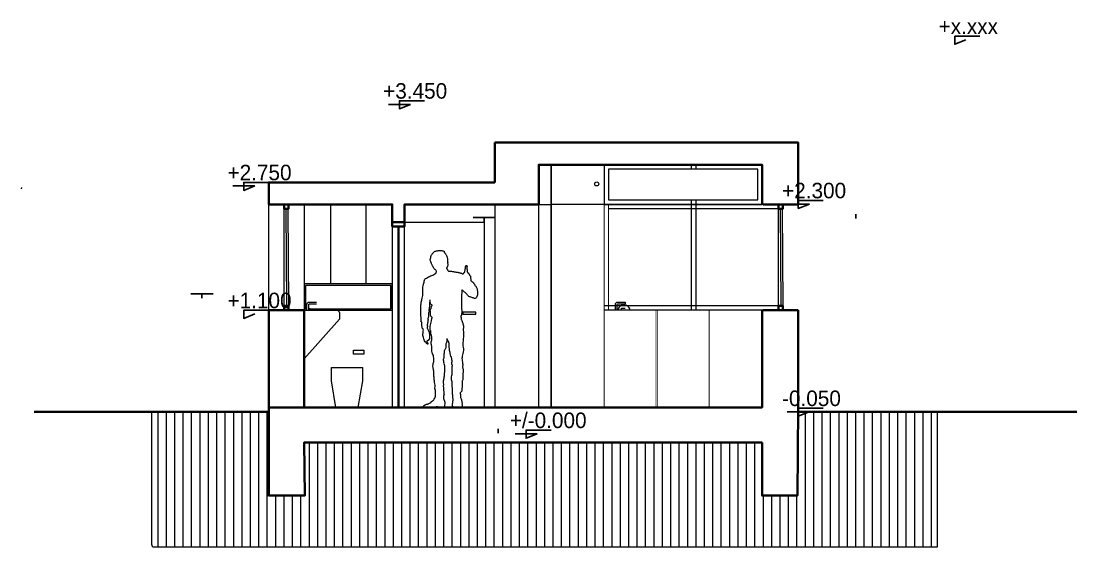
# Model space of a CAD drawing. Header units: millimetres. Extents: x 73928 to 2153837, y -1290744 to 80690.
# Drawn here: x 76430 to 88392, y 63275 to 69234 of the extents above; entities that cross this region are included whole.
import ezdxf

# ---------------------------------------------------------------- set-up
doc = ezdxf.new("R2010")
doc.units = ezdxf.units.MM
for name, color, linetype, lineweight in [('Hatch', 26, 'Continuous', 9), ('medium', 4, 'Continuous', 20), ('thick', 1, 'Continuous', 40), ('thin', 3, 'Continuous', 9)]:
    doc.layers.add(name, color=color, linetype=linetype, lineweight=lineweight)
doc.layers.add('Helper', color=7, linetype='Continuous')
doc.layers.add('Inner', color=7, linetype='Continuous', lineweight=9, true_color=0x5200ff)
doc.layers.add('Outer', color=7, linetype='Continuous', lineweight=20, true_color=0x3a0d04)

msp = doc.modelspace()

# ---------------------------------------------------------------- hatches: boundary and pattern name
at = {"layer": 'Hatch'}
h = msp.add_hatch(dxfattribs=at)
h.set_pattern_fill('ANSI31', color=256, scale=30, angle=45)
h.set_pattern_definition([(90, (-80324.26, 35829.285), (-95.25, 0), [])])
h.paths.add_polyline_path([(86813.4, 64806.5), (85235.2, 64806.5), (85225.7, 63856.5), (84825.7, 63856.5), (84825.7, 64456.5), (79635.7, 64456.5), (79643.1, 63856.6), (79235.7, 63856.6), (79235.7, 64806.5), (77907.3, 64806.5), (77907.3, 63305, 0.4142136), (77937.3, 63275), (86813.4, 63275)])

# ---------------------------------------------------------------- linework, layer by layer
for points in [[(77907.3, 64806.5), (79235.7, 64806.5)], [(85235.7, 64806.5), (86813.4, 64806.5)]]:
    msp.add_lwpolyline(points, dxfattribs=at)
msp.add_lwpolyline([(77907.3, 64806.5), (77907.3, 63305, 0.4142136), (77937.3, 63275), (86813.4, 63275), (86813.4, 64806.5)], format="xyb", dxfattribs=at)
at = {"layer": 'Helper'}
for points in [[(87133.7, 69021.6), (87008.7, 68971.6), (87008.8, 69062.7), (87291.6, 69062.7)], [(80841.1, 68290.2), (80716.1, 68240.2), (80716.1, 68331.3), (80998.9, 68331.3)], [(80591.1, 68290.2), (80841.1, 68290.2)], [(80716.1, 68290.2), (80716.1, 68240.2)], [(78827.9, 67365.3), (79077.9, 67365.3)], [(79077.9, 67365.3), (78952.9, 67315.3), (78952.9, 67406.5), (79235.7, 67406.5)], [(78952.9, 67365.3), (78952.9, 67315.3)], [(85110.7, 67160.9), (85360.7, 67160.9)], [(85360.7, 67160.9), (85235.7, 67110.9), (85235.7, 67202), (85518.6, 67202)], [(81550.7, 67006.5), (81800.7, 67006.5)], [(81675.7, 67006.5), (81675.7, 66956.5)], [(85886.9, 67045.3), (85886.9, 66995.3)], [(78354.4, 66144.7), (78604.4, 66144.7)], [(78479.4, 66144.7), (78479.4, 66094.7)], [(79077.9, 65915.3), (78952.9, 65865.3), (78952.9, 65956.5), (79235.7, 65956.5)], [(85360.2, 64806.5), (85235.2, 64756.5), (85235.2, 64847.6), (85518.1, 64847.6)], [(85110.2, 64806.5), (85360.2, 64806.5)], [(85235.2, 64806.5), (85235.2, 64756.5)], [(81834.5, 64613.7), (81834.5, 64563.7)], [(82276.4, 64557), (82151.4, 64507), (82151.4, 64598.1), (82434.2, 64598.1)], [(82026.4, 64557), (82276.4, 64557)]]:
    msp.add_lwpolyline(points, dxfattribs=at)
at = {"layer": 'Inner'}
msp.add_open_spline([(76433.7, 67347), (76434.2, 67340.5), (76432.9, 67339.2), (76431, 67340.2), (76430.2, 67337.9), (76431.7, 67335.6), (76432.9, 67334.2), (76432, 67331.6)], degree=3, dxfattribs=at)
at = {"layer": 'medium'}
for points in [[(81795.7, 67156.5), (81795.7, 64856.5), (82435.7, 64856.5), (82435.7, 67606.5)], [(84022.7, 67606.5), (84022.7, 67556.5)], [(84072.7, 67606.5), (84072.7, 67556.5)], [(79428.9, 67106.5), (79435.7, 66006.5), (79435.7, 66006.5)], [(79635.7, 67156.5), (79635.7, 66256.5)], [(79935.7, 67156.5), (79935.7, 66256.5)], [(80335.7, 67156.5), (80335.7, 66256.5)], [(82295.7, 67156.5), (82435.7, 67156.5)], [(85010.7, 67156.5), (83035.7, 67156.3)], [(83035.7, 67106.3), (83035.7, 67106.3)], [(85010.7, 67106.5), (83085.7, 67106.3)], [(84022.7, 67206.5), (84022.7, 65956.5)], [(84072.7, 67206.5), (84072.7, 65956.5)], [(85028.9, 67106.5), (85035.7, 66006.5), (85035.7, 66006.5)], [(80635.7, 66906.5), (80635.7, 64856.5), (80775.7, 64856.5), (80775.7, 66906.5)], [(80775.7, 64856.5), (80775.7, 66956.5), (81675.7, 66956.5), (81675.7, 64856.5), (80775.7, 64856.5)], [(79635.7, 65956.5), (80635.7, 65956.5), (80635.7, 66256.5), (79635.7, 66256.5), (79635.7, 65956.5)], [(79689.3, 65974.5), (80617.7, 65974.5), (80617.7, 66238.5), (79653.7, 66238.5), (79653.7, 65974.5), (79668.8, 65974.5)], [(83272.7, 66048.6), (83272.7, 66028)], [(85010.7, 66006.5), (83035.7, 66006.5)], [(85010.7, 65956.5), (83035.7, 65956.5)], [(83231.5, 65960.1), (83231.5, 65981.4), (83272.7, 65981.4)], [(79946.4, 65306.5), (80296.4, 65306.5)], [(79996.4, 64856.5), (79946.4, 65156.5), (79946.4, 65306.5), (80296.4, 65306.5), (80296.4, 65156.5), (80246.4, 64856.5)], [(80635.7, 64856.5), (80775.7, 64856.5)]]:
    msp.add_lwpolyline(points, dxfattribs=at)
for points in [[(82295.7, 67606.5), (82435.7, 67606.5), (82435.7, 64856.5), (82295.7, 64856.5)], [(83035.7, 67156.5), (82435.7, 67156.5), (82435.7, 67606.5), (83035.7, 67606.5)], [(83035.7, 67156.5), (84825.7, 67156.5), (84825.7, 67606.5), (83035.7, 67606.5)], [(83085.7, 67206.5), (84775.7, 67206.5), (84775.7, 67556.5), (83085.7, 67556.5)], [(79235.7, 67156.5), (79635.7, 67156.5), (79635.7, 65956.5), (79235.7, 65956.5)], [(80197.7, 65505.4), (80312.1, 65505.4), (80312.1, 65457.6), (80197.7, 65457.6)]]:
    msp.add_lwpolyline(points, close=True, dxfattribs=at)
at = {"layer": 'medium', "const_width": 10}
for points in [[(82435.7, 67156.5), (83035.7, 67156.5)], [(83035.7, 67156.3), (83035.7, 65956.5)], [(83085.7, 67156.3), (83085.7, 65956.5)], [(82435.7, 65956.5), (82435.7, 64856.5), (83035.7, 64856.5), (83035.7, 65956.5)], [(82435.7, 65956.5), (82435.7, 64856.5), (83035.7, 64856.5), (83035.7, 65956.5)], [(83638, 65956.5), (83038, 65956.5), (83038, 64856.5), (83638, 64856.5), (83638, 65956.5)], [(83638, 65956.5), (83038, 65956.5), (83038, 64856.5), (83638, 64856.5), (83638, 65956.5)], [(84223.4, 65956.5), (83623.4, 65956.5), (83623.4, 64856.5), (84223.4, 64856.5), (84223.4, 65956.5)], [(84825.7, 65956.5), (84225.7, 65956.5), (84225.7, 64856.5), (84825.7, 64856.5), (84825.7, 65956.5)]]:
    msp.add_lwpolyline(points, dxfattribs=at)
at = {"layer": 'medium'}
for points in [[(79668.8, 65960.1), (79668.8, 66023.6, -0.4142136), (79693.8, 66048.6), (79777.1, 66048.6)], [(79689.3, 65960.1), (79689.3, 66023.6, -0.4142136), (79693.8, 66028), (79777.1, 66028)], [(83164.3, 65960.1), (83164.3, 66023.6, -0.4142136), (83189.3, 66048.6), (83272.7, 66048.6)], [(83184.9, 65960.1), (83184.9, 66023.6, -0.4142136), (83189.3, 66028), (83272.7, 66028)], [(79635.7, 65956.5), (80005.7, 65956.5, -0.4142136), (80035.7, 65926.5), (80035.7, 65856.5), (79635.7, 65406.5)]]:
    msp.add_lwpolyline(points, format="xyb", dxfattribs=at)
msp.add_circle((82952.1, 67388.4), 23.1, dxfattribs=at)
for centre, radius, end in [((79690.4, 65956.5), 20.5, 93.06213), ((83261, 65950.3), 69.6, 174.94861)]:
    msp.add_arc(centre, radius, 5.05139, end, dxfattribs=at)
at = {"layer": 'Outer'}
msp.add_open_spline([(81124.7, 64983), (81124.6, 64975.4), (81122.3, 64969.7), (81111.3, 64955.9), (81110.1, 64949.1), (81101.8, 64934.3), (81096.3, 64931.5), (81087, 64926), (81076, 64917.3), (81074.9, 64911.8), (81069.9, 64910), (81058.6, 64904.3), (81043, 64895.9), (81035.5, 64893.5), (81030.6, 64895.2), (81016.3, 64888.9), (81008.3, 64883.7), (81001.2, 64880.3), (80998.9, 64879.4), (80990.9, 64876.1), (80990.9, 64872.8), (80991.5, 64871), (80991.6, 64870.6), (80988.6, 64870.5), (80984.1, 64865.4), (80985.9, 64856.5), (80998.9, 64856.6), (81012.5, 64856), (81036.9, 64856.3), (81056.8, 64856.3), (81109.5, 64856.3), (81129.6, 64855.6), (81132.9, 64862.1), (81141.9, 64863.2), (81152.7, 64865.7), (81153.8, 64856.3), (81165.6, 64856.3), (81178.9, 64856.3), (81201.3, 64856.3), (81221.9, 64856.3), (81225.8, 64856.2), (81234, 64859), (81223.8, 64873.2), (81230.9, 64897.1), (81231, 64897.1), (81231.1, 64897.6), (81231.5, 64899.4), (81231.3, 64904.6), (81230, 64915.2), (81226, 64928.9), (81220.7, 64941.3), (81216.5, 64956.3), (81216.2, 64964.6), (81213.9, 64972.5), (81213.9, 64976.3), (81216.7, 64983.1), (81212.9, 64990.2), (81220, 64991.6), (81221.3, 64999.3), (81221.6, 65001.4), (81222.3, 65007.8), (81219.4, 65016.3), (81218.7, 65036), (81212.6, 65078.4), (81214.9, 65119.6), (81213.5, 65128.2), (81213.8, 65146.2), (81213.5, 65162.1), (81218.5, 65183), (81223.7, 65211), (81223.3, 65235.1), (81228.2, 65282.1), (81229.4, 65298), (81227, 65310), (81228.7, 65319.7), (81226.5, 65331.1), (81220.6, 65344.5), (81222, 65356), (81220.4, 65359.3), (81216, 65365.3), (81217.1, 65371.4), (81217.6, 65384), (81211.6, 65390.1), (81212.7, 65396.7), (81220.4, 65413.7), (81219.8, 65441.7), (81222.2, 65474.6), (81221.4, 65487.6), (81224.7, 65498.4), (81230.5, 65508.9), (81237.8, 65519.3), (81244.9, 65544.2), (81243.1, 65556.1), (81240.6, 65568), (81243.4, 65577.7), (81248.4, 65586.3), (81252.6, 65604), (81252.6, 65621.2), (81252.6, 65630), (81255.5, 65636.1), (81258.4, 65625.9), (81266.7, 65613.1), (81276.5, 65591.7), (81280.9, 65567), (81279.8, 65541.2), (81284.2, 65496.3), (81291.3, 65479.3), (81292.4, 65451.9), (81306.7, 65423.9), (81311.7, 65394.2), (81313.3, 65375), (81307.8, 65354.7), (81311.1, 65340.4), (81318.8, 65332.7), (81316.1, 65329.9), (81313.3, 65314), (81314.9, 65297.3), (81311.6, 65286.9), (81314.9, 65281.4), (81314.4, 65268.7), (81312.7, 65253.4), (81313.8, 65239.1), (81312.7, 65221), (81301.8, 65182), (81312.7, 65155.6), (81312.7, 65135.3), (81312.7, 65110.6), (81317.5, 65072), (81319.2, 65055.6), (81315.3, 65034.7), (81318.1, 65024.3), (81317.5, 65014.4), (81318.1, 65000.6), (81319.2, 65000.1), (81323.6, 64997.9), (81320.3, 64978.1), (81320.3, 64973.2), (81322.5, 64959.5), (81327.4, 64949.6), (81321.4, 64923.4), (81320.3, 64908.5), (81317.5, 64895.4), (81314.8, 64876.7), (81320.3, 64864.6), (81321.9, 64861.3), (81326.2, 64856.3), (81340.6, 64856.3), (81362.5, 64856.3), (81393.3, 64856.3), (81420.5, 64856.3), (81426.6, 64865.1), (81426.6, 64884.5), (81424.8, 64894.3), (81425.9, 64907.6), (81424.8, 64919.5), (81420.1, 64932.5), (81416.9, 64953.3), (81406.4, 64965.1), (81411.1, 64984.2), (81408.5, 64991.7), (81407.8, 64998.1), (81407.3, 65006.6), (81405, 65013.7), (81404, 65016.6), (81403.7, 65021.8), (81414.7, 65031.1), (81423.4, 65040.5), (81424, 65050.3), (81424, 65065.7), (81425.6, 65081.7), (81427.3, 65097), (81428.9, 65117.9), (81428.9, 65137.1), (81428.4, 65144.3), (81426.2, 65155.8), (81433.9, 65165.1), (81436.1, 65191.5), (81435.5, 65220), (81437.8, 65264), (81437.8, 65276.9), (81441.1, 65285.1), (81435.7, 65293.9), (81431.7, 65312.2), (81433, 65331.2), (81434.4, 65344.7), (81431, 65356.2), (81428.3, 65382.7), (81422.8, 65409.1), (81428.3, 65436.9), (81434.4, 65467.4), (81443.9, 65501.3), (81437.8, 65538.6), (81434.4, 65566.4), (81440.3, 65647.9), (81443.8, 65659.5), (81443.4, 65671.1), (81444.7, 65699.6), (81442.5, 65710.2), (81439.4, 65725.8), (81434.5, 65740.5), (81444.7, 65755.2), (81443.8, 65770.7), (81438.5, 65789), (81427.8, 65832.1), (81419.9, 65848.2), (81414.8, 65854.7), (81418.4, 65859), (81413.4, 65875.6), (81412.3, 65883.5), (81412.3, 65890.4), (81417.3, 65894.7), (81420.9, 65904.1), (81418.1, 65913.1), (81418.8, 65918.1), (81426.7, 65923.5), (81424.2, 65936.5), (81423.5, 65954.9), (81420.2, 65969.3), (81417.7, 65986.2), (81420.9, 65999.5), (81417.9, 66032.5), (81420, 66047.2), (81418.6, 66062.4), (81419.3, 66095.2), (81417.5, 66116.8), (81424.3, 66158.2), (81424.3, 66168.7), (81424, 66179.8), (81425.4, 66192.1), (81438.8, 66178.8), (81452.8, 66162.9), (81467.9, 66150.3), (81482.4, 66132.6), (81495.3, 66121.1), (81502.2, 66109.2), (81514.8, 66108.5), (81536.4, 66100.9), (81551.9, 66096.2), (81567.8, 66090.8), (81583.2, 66090.8), (81588.7, 66100.2), (81598.7, 66122.2), (81600.2, 66143.2), (81603.8, 66152.9), (81601.7, 66162.8), (81599.1, 66176.5), (81598.1, 66191), (81594.3, 66206.8), (81585.8, 66223.6), (81575.7, 66234.9), (81569, 66247.5), (81566.4, 66251.2), (81562.2, 66255.3), (81555.5, 66263), (81555.5, 66267.7), (81551.9, 66273.6), (81547.6, 66277), (81540.5, 66279.6), (81530.1, 66287.8), (81526.4, 66291.9), (81524.5, 66292.2), (81523.6, 66293.6), (81524, 66298.9), (81525.4, 66308.6), (81522.6, 66319.2), (81520.7, 66330), (81522.5, 66336.2), (81521.9, 66343.5), (81518.4, 66348.3), (81513.2, 66352.3), (81510.3, 66356.2), (81507.7, 66357.7), (81507.8, 66363.6), (81504.5, 66367.2), (81503.6, 66370.8), (81499.3, 66376.2), (81494.9, 66378.5), (81491.2, 66381.9), (81489.7, 66387.8), (81482.6, 66392.1), (81482.1, 66395.5), (81484.2, 66402.3), (81483.8, 66408.4), (81482, 66417.1), (81482, 66425.8), (81479.5, 66431.8), (81480.3, 66438.2), (81481, 66444.5), (81482.9, 66450.4), (81481.8, 66456.9), (81481.7, 66461.6), (81481.2, 66464.7), (81477.8, 66466.4), (81474.8, 66464.5), (81468.8, 66462.7), (81467.6, 66456.2), (81466, 66447.5), (81464.5, 66435.2), (81462.6, 66424.4), (81460.9, 66417.2), (81458.7, 66403.3), (81458.3, 66400.3), (81459.8, 66395.7), (81457.7, 66392.3), (81454.1, 66387.9), (81449.1, 66382.5), (81445.9, 66377.4), (81443.2, 66374.9), (81438.1, 66372.4), (81436.9, 66368.4), (81432.5, 66366.7), (81431.8, 66370.4), (81426.5, 66371.8), (81419.8, 66376.1), (81409.1, 66378), (81401.4, 66381.1), (81386.3, 66386.1), (81377.1, 66386.9), (81368.3, 66386.8), (81353.5, 66390.6), (81341.2, 66393), (81330.3, 66394.6), (81316.4, 66395.6), (81308.9, 66399.7), (81292.4, 66402), (81285.1, 66400.1), (81276.8, 66398.9), (81275.1, 66398.4), (81271.3, 66400.4), (81264.6, 66407.9), (81259.2, 66421.1), (81257.2, 66424.9), (81253.7, 66426.7), (81249.9, 66428.4), (81248.9, 66432.6), (81252.6, 66437.6), (81256.2, 66444.1), (81260.6, 66452.5), (81263.7, 66463), (81264.3, 66474), (81262.3, 66491.4), (81263.5, 66498.8), (81262.7, 66506.5), (81262, 66514.9), (81259.9, 66530.1), (81260.7, 66539.7), (81259.2, 66548.1), (81254.8, 66568.3), (81245.8, 66584.3), (81237.9, 66595.7), (81233.5, 66605.3), (81230.9, 66608.8), (81221.9, 66612.3), (81223, 66615.6), (81225.4, 66621.4), (81219.5, 66630.1), (81208.2, 66627.5), (81199.4, 66633.6), (81184.2, 66636), (81169.6, 66636), (81153.9, 66634.8), (81138.4, 66629.3), (81119.4, 66624.9), (81108.9, 66621.4), (81107.2, 66612.3), (81096.4, 66609.7), (81092, 66602.7), (81079.4, 66583.2), (81073.8, 66570.9), (81073.8, 66567.7), (81071.1, 66559), (81070.5, 66545.5), (81063.2, 66533.3), (81068.5, 66518.1), (81073.8, 66502.9), (81078.1, 66491.8), (81085.3, 66474.6), (81086.7, 66467.3), (81094.6, 66456.8), (81098.4, 66447.2), (81104.2, 66438.1), (81109.2, 66426.5), (81118.8, 66420.6), (81125.5, 66414.5), (81130.8, 66411.1), (81135.6, 66399.4), (81134.8, 66393.8), (81132.7, 66386.2), (81132.1, 66378.9), (81126.2, 66374.5), (81110, 66362.1), (81082.3, 66348.7), (81057.2, 66342), (81033, 66326.1), (81011.2, 66316.1), (81000.3, 66305.2), (80990.3, 66248.3), (80981.1, 66219.9), (80979.7, 66190.1), (80984.6, 66154.5), (80975.7, 66091.8), (80962.4, 66047.7), (80961, 66008.2), (80958.5, 65994.2), (80958.8, 65968.9), (80959.6, 65945.2), (80959.2, 65920.3), (80958.1, 65903.7), (80958.1, 65885.7), (80964.6, 65869.5), (80963.5, 65852.9), (80962.1, 65838.5), (80958.1, 65829.1), (80968.9, 65826.2), (80968.9, 65818.7), (80968.6, 65793.2), (80970.8, 65774.8), (80974.4, 65760.4), (80970.8, 65755.4), (80977.3, 65750.3), (80982, 65747.8), (80985.2, 65742.8), (80988.1, 65732.3), (80986.3, 65711.4), (80981.3, 65688.7), (80979.1, 65676.5), (80985.2, 65663.5), (80992.4, 65631.1), (80999.6, 65613.1), (81019.8, 65587.8), (81030.6, 65573.4), (81036, 65569.5), (81040.3, 65578.1), (81036, 65587.5), (81029.5, 65597.9), (81025.2, 65607.6), (81034.2, 65609.8), (81046.1, 65614.5), (81045.8, 65622.8), (81048.6, 65623.9), (81057.3, 65628.2), (81057.3, 65639.7), (81055.8, 65658.8), (81055.5, 65670.7), (81056.9, 65688.7), (81053.3, 65713.6), (81041.4, 65735.3), (81032.6, 65747.5), (81030.5, 65760), (81030, 65763.8), (81033.2, 65769.7), (81034, 65780.3), (81028.8, 65789.7), (81032.8, 65794.8), (81035.3, 65805.2), (81035.6, 65814.6), (81037.8, 65818.2), (81039.2, 65830.4), (81038.9, 65838.3), (81041.4, 65843.4), (81041.8, 65848.8), (81038.2, 65862.8), (81044.7, 65879.4), (81047.9, 65905), (81045, 65928.4), (81055.1, 65943.6), (81051.4, 65953.5), (81048, 65957.4), (81052, 65963.7), (81055.8, 65969.8), (81054.1, 65982.1), (81055.3, 65994.9), (81059.7, 66013.9), (81054.3, 66028.8), (81061.4, 66051.4), (81061.4, 66062.7), (81061.6, 66066), (81061.9, 66069.3), (81063.1, 66071.3), (81064.1, 66070), (81064.1, 66065.4), (81064.1, 66054.4), (81067.8, 66036), (81071, 66027.3), (81084, 66017.2), (81090.1, 66012.2), (81080.4, 66002.5), (81076.4, 65992), (81076.2, 65980.4), (81074.5, 65971.9), (81065.1, 65964.9), (81065.1, 65946.5), (81071.8, 65938.6), (81067.5, 65928.7), (81067.2, 65915.6), (81068.1, 65909), (81069.8, 65900), (81071.9, 65889.5), (81079.8, 65881), (81086.3, 65878.2), (81087.6, 65871.7), (81084.7, 65865.7), (81083.6, 65859.2), (81081.5, 65850.3), (81076.8, 65822.5), (81067.9, 65792), (81064.6, 65762.1), (81064.6, 65733), (81072.7, 65723.5), (81069.3, 65712), (81077.4, 65687.6), (81087.5, 65626), (81071.9, 65591.7), (81077.8, 65564.1), (81087, 65531.4), (81083, 65489.8), (81093.4, 65465), (81100.6, 65438.1), (81107.8, 65416.4), (81108.9, 65384.3), (81095.4, 65343), (81095.4, 65306.8), (81106.8, 65270.7), (81106.8, 65220), (81110.9, 65175.6), (81114, 65138.4), (81123.8, 65106), (81117.7, 65075.3), (81120.4, 65061), (81127.9, 65035.3), (81124.2, 65012.8), (81123.2, 65001.8), (81123, 64999.3), (81122.7, 64995.3), (81126, 64992.9), (81124.9, 64989.1), (81124.7, 64983)], degree=3, knots=[54.9454289, 54.9454289, 54.9454289, 54.9454289, 59.1518189, 60.1518189, 61.1518189, 62.1518189, 63.1518189, 64.1518189, 65.1518189, 66.1518189, 67.1518189, 68.1518189, 69.1518189, 70.1518189, 71.1518189, 72.1518189, 73.1518189, 74.1518189, 75.1518189, 76.1518189, 77.1518189, 77.3520568, 77.3520568, 77.3520568, 78.3520568, 79.3520568, 80.3520568, 81.3520568, 82.3520568, 83.3520568, 84.3520568, 85.3520568, 86.3520568, 87.3520568, 88.3520568, 89.3520568, 90.3520568, 91.3520568, 92.3520568, 93.3520568, 94.3520568, 95.3520568, 97.3520568, 97.3520568, 97.3520568, 97.5283017, 98.5283017, 99.5283017, 100.5283017, 101.5283017, 109.3672536, 109.3672536, 109.3672536, 112.342153, 115.3170523, 118.2919517, 121.2668511, 124.2417504, 124.2417504, 124.2417504, 126.4840883, 130.912287, 135.3404857, 139.7686845, 144.1968832, 148.6250819, 153.0532807, 157.4814794, 161.9096781, 166.3378768, 170.7660756, 175.1942743, 179.622473, 184.0506717, 188.4788705, 192.9070692, 197.3352679, 201.7634666, 206.1916654, 210.6198641, 215.0480628, 219.4762615, 223.9044603, 228.332659, 232.7608577, 237.1890564, 241.6172552, 246.0454539, 250.4736526, 254.9018513, 259.3300501, 263.7582488, 268.1864475, 272.6146462, 277.042845, 281.4710437, 285.8992424, 290.3274411, 294.7556399, 299.1838386, 303.6120373, 308.0402361, 312.4684348, 316.8966335, 321.3248322, 325.753031, 330.1812297, 334.6094284, 339.0376271, 343.4658259, 347.8940246, 352.3222233, 356.750422, 361.1786208, 365.6068195, 370.0350182, 374.4632169, 378.8914157, 383.3196144, 387.7478131, 392.1760118, 396.6042106, 401.0324093, 405.460608, 409.8888067, 414.3170055, 418.7452042, 423.1734029, 427.6016016, 432.0298004, 436.4579991, 440.8861978, 445.3143965, 449.7425953, 454.170794, 458.5989927, 463.0271915, 467.4553902, 471.8835889, 476.3117876, 480.7399864, 485.1681851, 489.5963838, 494.0245825, 498.4527813, 502.88098, 507.3091787, 511.7373774, 516.1655762, 520.5937749, 525.0219736, 529.4501723, 533.8783711, 538.3065698, 542.7347685, 547.1629672, 551.591166, 556.0193647, 560.4475634, 564.8757621, 569.3039609, 573.7321596, 578.1603583, 582.588557, 587.0167558, 591.4449545, 595.8731532, 600.3013519, 604.7295507, 609.1577494, 613.5859481, 618.0141469, 622.4423456, 626.8705443, 631.298743, 635.7269418, 640.1551405, 644.5833392, 649.0115379, 653.4397367, 657.8679354, 662.2961341, 666.7243328, 671.1525316, 675.5807303, 680.008929, 684.4371277, 688.8653265, 693.2935252, 697.7217239, 702.1499226, 706.5781214, 711.0063201, 715.4345188, 719.8627175, 724.2909163, 728.719115, 733.1473137, 737.5755124, 742.0037112, 746.4319099, 750.8601086, 755.2883073, 759.7165061, 764.1447048, 768.5729035, 773.0011023, 777.429301, 781.8574997, 786.2856984, 790.7138972, 795.1420959, 799.5702946, 803.9984933, 808.4266921, 812.8548908, 817.2830895, 821.7112882, 826.139487, 830.5676857, 834.9958844, 839.4240831, 843.8522819, 848.2804806, 852.7086793, 857.136878, 861.5650768, 865.9932755, 870.4214742, 874.8496729, 879.2778717, 883.7060704, 888.1342691, 892.5624678, 896.9906666, 901.4188653, 905.847064, 910.2752627, 914.7034615, 919.1316602, 923.5598589, 927.9880577, 932.4162564, 936.8444551, 941.2726538, 945.7008526, 950.1290513, 954.55725, 958.9854487, 963.4136475, 967.8418462, 972.2700449, 976.6982436, 981.1264424, 985.5546411, 989.9828398, 994.4110385, 998.8392373, 1003.267436, 1007.6956347, 1012.1238334, 1016.5520322, 1020.9802309, 1025.4084296, 1029.8366283, 1034.2648271, 1038.6930258, 1043.1212245, 1047.5494232, 1051.977622, 1056.4058207, 1060.8340194, 1065.2622181, 1069.6904169, 1074.1186156, 1078.5468143, 1082.9750131, 1087.4032118, 1091.8314105, 1096.2596092, 1100.687808, 1105.1160067, 1109.5442054, 1113.9724041, 1118.4006029, 1122.8288016, 1127.2570003, 1131.685199, 1136.1133978, 1140.5415965, 1144.9697952, 1149.3979939, 1153.8261927, 1158.2543914, 1162.6825901, 1167.1107888, 1171.5389876, 1175.9671863, 1180.395385, 1184.8235837, 1189.2517825, 1193.6799812, 1198.1081799, 1202.5363786, 1206.9645774, 1211.3927761, 1215.8209748, 1220.2491735, 1224.6773723, 1229.105571, 1233.5337697, 1237.9619685, 1242.3901672, 1246.8183659, 1251.2465646, 1255.6747634, 1260.1029621, 1264.5311608, 1268.9593595, 1273.3875583, 1277.815757, 1282.2439557, 1286.6721544, 1291.1003532, 1295.5285519, 1299.9567506, 1304.3849493, 1308.8131481, 1313.2413468, 1317.6695455, 1322.0977442, 1326.525943, 1330.9541417, 1335.3823404, 1339.8105391, 1344.2387379, 1348.6669366, 1353.0951353, 1357.523334, 1361.9515328, 1366.3797315, 1370.8079302, 1375.2361289, 1379.6643277, 1384.0925264, 1388.5207251, 1392.9489239, 1397.3771226, 1401.8053213, 1406.23352, 1410.6617188, 1415.0899175, 1419.5181162, 1423.9463149, 1428.3745137, 1432.8027124, 1437.2309111, 1441.6591098, 1446.0873086, 1450.5155073, 1454.943706, 1459.3719047, 1463.8001035, 1468.2283022, 1472.6565009, 1477.0846996, 1481.5128984, 1485.9410971, 1490.3692958, 1494.7974945, 1499.2256933, 1503.653892, 1508.0820907, 1512.5102894, 1516.9384882, 1521.3666869, 1525.7948856, 1530.2230843, 1534.6512831, 1539.0794818, 1543.5076805, 1547.9358793, 1552.364078, 1556.7922767, 1561.2204754, 1565.6486742, 1570.0768729, 1574.5050716, 1578.9332703, 1583.3614691, 1587.7896678, 1592.2178665, 1596.6460652, 1601.074264, 1605.5024627, 1609.9306614, 1614.3588601, 1618.7870589, 1623.2152576, 1627.6434563, 1632.071655, 1636.4998538, 1640.9280525, 1645.3562512, 1649.7844499, 1654.2126487, 1658.6408474, 1663.0690461, 1667.4972448, 1671.9254436, 1676.3536423, 1680.781841, 1685.2100397, 1689.6382385, 1694.0664372, 1698.4946359, 1702.9228347, 1707.3510334, 1711.7792321, 1716.2074308, 1720.6356296, 1725.0638283, 1729.492027, 1733.9202257, 1738.3484245, 1742.7766232, 1747.2048219, 1751.6330206, 1756.0612194, 1760.4894181, 1764.9176168, 1769.3458155, 1773.7740143, 1778.202213, 1782.6304117, 1787.0586104, 1791.4868092, 1795.9150079, 1800.3432066, 1804.7714053, 1809.1996041, 1813.6278028, 1818.0560015, 1822.4842002, 1826.912399, 1831.3405977, 1835.7687964, 1840.1969951, 1844.6251939, 1849.0533926, 1853.4815913, 1857.9097901, 1862.3379888, 1866.7661875, 1871.1943862, 1875.622585, 1880.0507837, 1884.4789824, 1888.9071811, 1893.3353799, 1897.7635786, 1902.1917773, 1906.619976, 1911.0481748, 1915.4763735, 1919.9045722, 1924.3327709, 1928.7609697, 1933.1891684, 1937.6173671, 1942.0455658, 1946.4737646, 1950.9019633, 1955.330162, 1959.7583607, 1964.1865595, 1964.1865595, 1964.1865595, 1968.6147582, 1973.0429569, 1977.4711556, 1981.8993544, 1986.3275531, 1990.7557518, 1995.1839505, 1999.6121493, 2004.040348, 2008.4685467, 2012.8967455, 2017.3249442, 2021.7531429, 2026.1813416, 2030.6095404, 2035.0377391, 2039.4659378, 2043.8941365, 2048.3223353, 2052.750534, 2057.1787327, 2061.6069314, 2066.0351302, 2070.4633289, 2074.8915276, 2079.3197263, 2083.7479251, 2088.1761238, 2092.6043225, 2097.0325212, 2101.46072, 2105.8889187, 2110.3171174, 2114.7453161, 2119.1735149, 2123.6017136, 2128.0299123, 2132.458111, 2136.8863098, 2141.3145085, 2145.7427072, 2150.1709059, 2154.5991047, 2159.0273034, 2163.4555021, 2167.8837009, 2172.3118996, 2176.7400983, 2181.168297, 2185.5964958, 2190.0246945, 2194.4528932, 2198.8810919, 2200.2917706, 2200.2917706, 2200.2917706, 2202.9009794, 2205.5101882, 2205.5101882, 2205.5101882, 2205.5101882], dxfattribs=at)
at = {"layer": 'thick'}
for points in [[(81795.7, 67406.5), (81795.7, 67856.5)], [(81795.7, 67856.5), (85235.7, 67856.5), (85235.7, 67156.5)], [(79635.7, 67156.5), (80635.7, 67156.5), (80635.7, 66956.5), (80775.7, 66956.5), (80775.7, 67156.5), (81025.7, 67156.5), (80775.7, 67156.5), (82295.7, 67156.5), (82295.7, 67606.5), (84825.7, 67606.5), (84825.7, 67156.5)], [(79235.7, 67156.5), (79235.7, 67406.5), (80775.7, 67406.5), (81795.7, 67406.5)], [(79635.7, 67156.5), (79235.7, 67156.5)], [(81795.7, 67156.5), (82045.7, 67156.5)], [(85235.7, 67156.5), (84835.7, 67156.5)], [(84863.4, 67156.5), (85235.7, 67156.5)], [(80635.7, 66956.5), (80775.7, 66956.5)], [(80635.7, 66956.5), (80775.7, 66956.5), (80775.7, 66906.5), (80635.7, 66906.5), (80635.7, 66956.5)], [(80705.7, 66906.5), (80705.7, 64856.5)], [(79235.7, 63851.6), (79235.7, 65956.5)], [(79635.7, 65956.5), (79235.7, 65956.5)], [(79635.7, 64856.5), (79635.7, 65956.5)], [(84825.7, 65956.5), (84825.7, 64856.5), (79635.7, 64856.5), (79635.7, 64856.5)], [(85235.7, 65956.5), (84835.7, 65956.5)], [(84863.4, 65956.5), (85235.7, 65956.5)], [(85235.7, 65956.5), (85235.7, 64856.5)], [(79635.7, 64856.5), (79235.7, 64856.5)], [(80635.7, 64856.5), (80775.7, 64856.5)], [(84825.7, 64456.5), (84825.7, 63856.5), (85225.7, 63856.5), (85235.7, 64856.5)], [(79235.7, 64806.5), (76578.9, 64806.5)], [(85235.2, 64806.5), (88391.5, 64806.5)], [(84825.7, 64456.5), (79635.7, 64456.5), (79643.1, 63856.6), (79235.7, 63856.6)]]:
    msp.add_lwpolyline(points, dxfattribs=at)
for points in [[(79460.7, 67156.5), (79410.7, 67156.5), (79410.7, 67106.5), (79460.7, 67106.5)], [(85060.7, 67156.5), (85010.7, 67156.5), (85010.7, 67106.5), (85060.7, 67106.5)], [(79410.7, 66006.5), (79460.7, 66006.5), (79460.7, 65956.5), (79410.7, 65956.5)], [(85010.7, 66006.5), (85060.7, 66006.5), (85060.7, 65956.5), (85010.7, 65956.5)]]:
    msp.add_lwpolyline(points, close=True, dxfattribs=at)
at = {"layer": 'thin'}
for p, q in [((79453.9, 67106.5), (79460.7, 66006.5)), ((85053.9, 67106.5), (85060.7, 66006.5))]:
    msp.add_line(p, q, dxfattribs=at)
for points in [[(79410.7, 66006.5), (79410.7, 67106.5)], [(85010.7, 66006.5), (85010.7, 67106.5)]]:
    msp.add_lwpolyline(points, dxfattribs=at)
msp.add_lwpolyline([(81433.1, 65913.5), (81583.1, 65913.5), (81583.1, 65933.5), (81433.1, 65933.5)], close=True, dxfattribs=at)

# ---------------------------------------------------------------- texts
at = {"layer": 'medium'}
for s, p in [('+x.xxx', (86824.7, 69086.3)), ('+3.450', (80532, 68354.9)), ('+2.750', (78768.8, 67430.1)), ('+2.300', (85051.7, 67225.7)), ('+1.100', (78768.8, 65980.1)), ('-0.050', (85051.2, 64871.2)), ('+/-0.000', (81967.3, 64621.7))]:
    msp.add_text(s, height=175.83, dxfattribs=at).set_placement(p)

doc.saveas('drawing.dxf')
